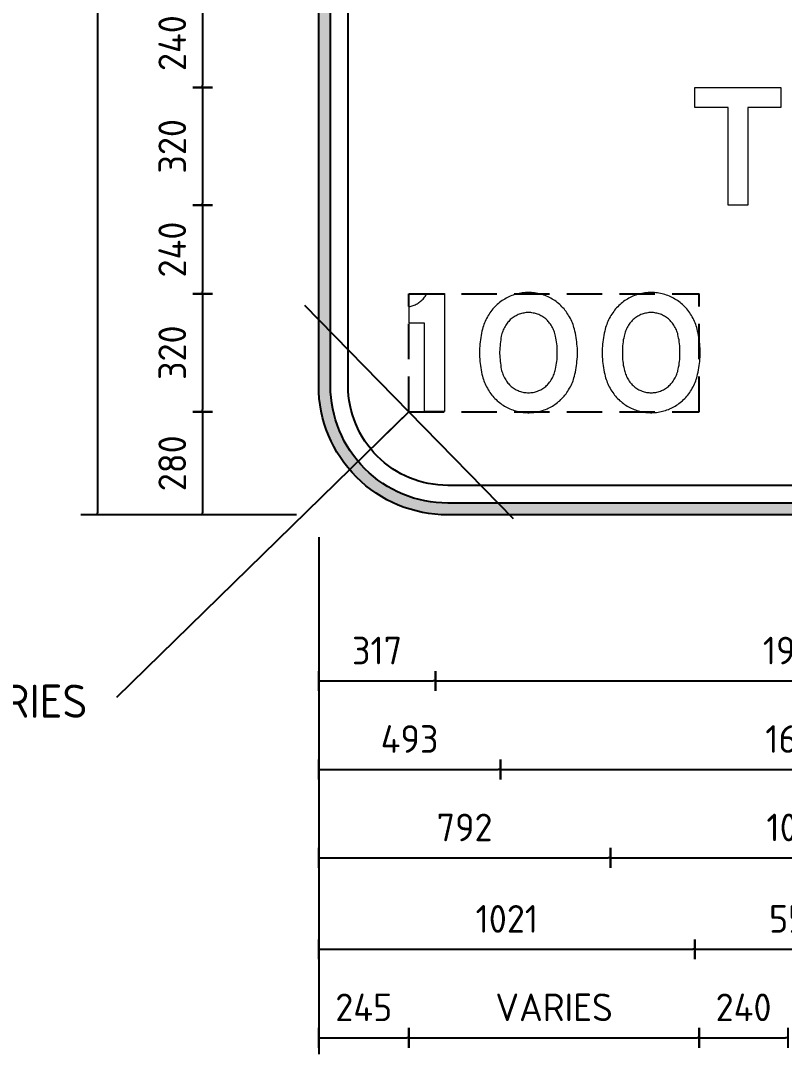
# Model space of a CAD drawing. Extents: x 0 to 420, y 0 to 297.
# Drawn here: x 189.2 to 258.2, y 105.3 to 198.8 of the extents above; entities that cross this region are included whole.
import ezdxf

# ---------------------------------------------------------------- set-up
doc = ezdxf.new("R2010")
doc.units = 0
doc.header["$LTSCALE"] = 0.5
doc.linetypes.add('HIDDEN', pattern=[9.525, 6.35, -3.175])
doc.layers.get('0').update_dxf_attribs({"linetype": 'CONTINUOUS'})
doc.layers.get('DEFPOINTS').update_dxf_attribs({"linetype": 'CONTINUOUS'})
for name, color, linetype in [('L25', 1, 'CONTINUOUS'), ('L35', 3, 'CONTINUOUS'), ('RED', 10, 'CONTINUOUS'), ('T25', 1, 'CONTINUOUS')]:
    doc.layers.add(name, color=color, linetype=linetype)
doc.styles.add('ISO3098B', font='iso3098b.shx')
doc.dimstyles.new('SIGNSDIM', dxfattribs={"dimtxt": 2.5, "dimasz": 0.2, "dimexe": 1.5, "dimexo": 2, "dimgap": 1.5, "dimtad": 1, "dimdec": 4, "dimlfac": 30, "dimrnd": 1, "dimdsep": 46, "dimtxsty": 'ISO3098B', "dimblk": 'SGNDIM', "dimcen": 2.5, "dimse2": 1, "dimadec": 0, "dimazin": 0, "dimtfac": 1, "dimtdec": 4, "dimtix": 1, "dimtmove": 0, "dimatfit": 3, "dimldrblk": 'SGNDIM', "dimfxl": 1, "dimtolj": 1, "dimtzin": 0, "dimarcsym": 0})

# ---------------------------------------------------------------- blocks, each defined once
blk = doc.blocks.new('SGNDIM')
for p, q in [((0, 4.5), (0, -4.5)), ((0, 0), (-1, 0))]:
    blk.add_line(p, q)
blk = doc.blocks.new('*D4')
at = {"layer": 'DEFPOINTS', "color": 0, "transparency": 16777216}
for p in [(216.131, 258.081), (196.131, 154.081), (216.131, 154.081)]:
    blk.add_point(p, dxfattribs=at)
at = {"layer": 'T25', "color": 0, "lineweight": -2, "transparency": 16777216}
for p, q in [((214.131, 258.081), (194.631, 258.081)), ((196.131, 257.881), (196.131, 154.281)), ((214.131, 154.081), (194.631, 154.081))]:
    blk.add_line(p, q, dxfattribs=at)
at = {"layer": 'T25', "color": 0, "lineweight": -2, "transparency": 16777216, "xscale": 0.2, "yscale": 0.2, "zscale": 0.2}
for p, rotation in [((196.131, 258.081), 90), ((196.131, 154.081), 270)]:
    blk.add_blockref('SGNDIM', p, dxfattribs=dict(at, rotation=rotation))
at = {"layer": 'T25', "color": 0, "transparency": 16777216, "insert": (193.381, 206.081), "char_height": 2.5, "attachment_point": 5, "rotation": 90, "style": 'ISO3098B'}
blk.add_mtext('\\A1;3120', dxfattribs=at)
blk = doc.blocks.new('*D5')
at = {"layer": 'DEFPOINTS', "color": 0, "transparency": 16777216}
for p in [(216.131, 154.061), (226.683, 154.061), (226.683, 139.061)]:
    blk.add_point(p, dxfattribs=at)
at = {"layer": 'T25', "color": 0, "lineweight": -2, "transparency": 16777216}
for p, q in [((216.131, 152.061), (216.131, 137.561)), ((216.331, 139.061), (226.483, 139.061))]:
    blk.add_line(p, q, dxfattribs=at)
at = {"layer": 'T25', "color": 0, "lineweight": -2, "transparency": 16777216, "xscale": 0.2, "yscale": 0.2, "zscale": 0.2, "rotation": 180}
blk.add_blockref('SGNDIM', (216.131, 139.061), dxfattribs=at)
at = {"layer": 'T25', "color": 0, "lineweight": -2, "transparency": 16777216, "xscale": 0.2, "yscale": 0.2, "zscale": 0.2}
blk.add_blockref('SGNDIM', (226.683, 139.061), dxfattribs=at)
at = {"layer": 'T25', "color": 0, "transparency": 16777216, "insert": (221.407, 141.811), "char_height": 2.5, "attachment_point": 5, "style": 'ISO3098B'}
blk.add_mtext('\\A1;317', dxfattribs=at)
blk = doc.blocks.new('*D6')
at = {"layer": 'DEFPOINTS', "color": 0, "transparency": 16777216}
for p in [(226.683, 154.061), (292.245, 154.061), (292.245, 139.061)]:
    blk.add_point(p, dxfattribs=at)
at = {"layer": 'T25', "color": 0, "lineweight": -2, "transparency": 16777216}
blk.add_line((226.883, 139.061), (292.045, 139.061), dxfattribs=at)
at = {"layer": 'T25', "color": 0, "lineweight": -2, "transparency": 16777216, "xscale": 0.2, "yscale": 0.2, "zscale": 0.2, "rotation": 180}
blk.add_blockref('SGNDIM', (226.683, 139.061), dxfattribs=at)
at = {"layer": 'T25', "color": 0, "lineweight": -2, "transparency": 16777216, "xscale": 0.2, "yscale": 0.2, "zscale": 0.2}
blk.add_blockref('SGNDIM', (292.245, 139.061), dxfattribs=at)
at = {"layer": 'T25', "color": 0, "transparency": 16777216, "insert": (259.464, 141.811), "char_height": 2.5, "attachment_point": 5, "style": 'ISO3098B'}
blk.add_mtext('\\A1;1967', dxfattribs=at)
blk = doc.blocks.new('*D8')
at = {"layer": 'DEFPOINTS', "color": 0, "transparency": 16777216}
for p in [(216.131, 154.061), (232.565, 154.061), (232.565, 131.061)]:
    blk.add_point(p, dxfattribs=at)
at = {"layer": 'T25', "color": 0, "lineweight": -2, "transparency": 16777216}
for p, q in [((216.131, 152.061), (216.131, 129.561)), ((216.331, 131.061), (232.365, 131.061))]:
    blk.add_line(p, q, dxfattribs=at)
at = {"layer": 'T25', "color": 0, "lineweight": -2, "transparency": 16777216, "xscale": 0.2, "yscale": 0.2, "zscale": 0.2, "rotation": 180}
blk.add_blockref('SGNDIM', (216.131, 131.061), dxfattribs=at)
at = {"layer": 'T25', "color": 0, "lineweight": -2, "transparency": 16777216, "xscale": 0.2, "yscale": 0.2, "zscale": 0.2}
blk.add_blockref('SGNDIM', (232.565, 131.061), dxfattribs=at)
at = {"layer": 'T25', "color": 0, "transparency": 16777216, "insert": (224.348, 133.811), "char_height": 2.5, "attachment_point": 5, "style": 'ISO3098B'}
blk.add_mtext('\\A1;493', dxfattribs=at)
blk = doc.blocks.new('*D9')
at = {"layer": 'DEFPOINTS', "color": 0, "transparency": 16777216}
for p in [(232.565, 154.061), (286.363, 154.061), (286.363, 131.061)]:
    blk.add_point(p, dxfattribs=at)
at = {"layer": 'T25', "color": 0, "lineweight": -2, "transparency": 16777216}
blk.add_line((232.765, 131.061), (286.163, 131.061), dxfattribs=at)
at = {"layer": 'T25', "color": 0, "lineweight": -2, "transparency": 16777216, "xscale": 0.2, "yscale": 0.2, "zscale": 0.2, "rotation": 180}
blk.add_blockref('SGNDIM', (232.565, 131.061), dxfattribs=at)
at = {"layer": 'T25', "color": 0, "lineweight": -2, "transparency": 16777216, "xscale": 0.2, "yscale": 0.2, "zscale": 0.2}
blk.add_blockref('SGNDIM', (286.363, 131.061), dxfattribs=at)
at = {"layer": 'T25', "color": 0, "transparency": 16777216, "insert": (259.464, 133.811), "char_height": 2.5, "attachment_point": 5, "style": 'ISO3098B'}
blk.add_mtext('\\A1;1614', dxfattribs=at)
blk = doc.blocks.new('*D11')
at = {"layer": 'DEFPOINTS', "color": 0, "transparency": 16777216}
for p in [(216.131, 154.061), (242.514, 154.061), (242.514, 123.061)]:
    blk.add_point(p, dxfattribs=at)
at = {"layer": 'T25', "color": 0, "lineweight": -2, "transparency": 16777216}
for p, q in [((216.131, 152.061), (216.131, 121.561)), ((216.331, 123.061), (242.314, 123.061))]:
    blk.add_line(p, q, dxfattribs=at)
at = {"layer": 'T25', "color": 0, "lineweight": -2, "transparency": 16777216, "xscale": 0.2, "yscale": 0.2, "zscale": 0.2, "rotation": 180}
blk.add_blockref('SGNDIM', (216.131, 123.061), dxfattribs=at)
at = {"layer": 'T25', "color": 0, "lineweight": -2, "transparency": 16777216, "xscale": 0.2, "yscale": 0.2, "zscale": 0.2}
blk.add_blockref('SGNDIM', (242.514, 123.061), dxfattribs=at)
at = {"layer": 'T25', "color": 0, "transparency": 16777216, "insert": (229.322, 125.811), "char_height": 2.5, "attachment_point": 5, "style": 'ISO3098B'}
blk.add_mtext('\\A1;792', dxfattribs=at)
blk = doc.blocks.new('*D12')
at = {"layer": 'DEFPOINTS', "color": 0, "transparency": 16777216}
for p in [(242.514, 154.061), (276.413, 154.061), (276.413, 123.061)]:
    blk.add_point(p, dxfattribs=at)
at = {"layer": 'T25', "color": 0, "lineweight": -2, "transparency": 16777216}
blk.add_line((242.714, 123.061), (276.213, 123.061), dxfattribs=at)
at = {"layer": 'T25', "color": 0, "lineweight": -2, "transparency": 16777216, "xscale": 0.2, "yscale": 0.2, "zscale": 0.2, "rotation": 180}
blk.add_blockref('SGNDIM', (242.514, 123.061), dxfattribs=at)
at = {"layer": 'T25', "color": 0, "lineweight": -2, "transparency": 16777216, "xscale": 0.2, "yscale": 0.2, "zscale": 0.2}
blk.add_blockref('SGNDIM', (276.413, 123.061), dxfattribs=at)
at = {"layer": 'T25', "color": 0, "transparency": 16777216, "insert": (259.464, 125.811), "char_height": 2.5, "attachment_point": 5, "style": 'ISO3098B'}
blk.add_mtext('\\A1;1017', dxfattribs=at)
blk = doc.blocks.new('*D22')
at = {"layer": 'DEFPOINTS', "color": 0, "transparency": 16777216}
for p in [(216.131, 129.79), (250.154, 129.79), (250.154, 114.79)]:
    blk.add_point(p, dxfattribs=at)
at = {"layer": 'T25', "color": 0, "lineweight": -2, "transparency": 16777216}
for p, q in [((216.131, 127.79), (216.131, 113.29)), ((216.331, 114.79), (249.954, 114.79))]:
    blk.add_line(p, q, dxfattribs=at)
at = {"layer": 'T25', "color": 0, "lineweight": -2, "transparency": 16777216, "xscale": 0.2, "yscale": 0.2, "zscale": 0.2, "rotation": 180}
blk.add_blockref('SGNDIM', (216.131, 114.79), dxfattribs=at)
at = {"layer": 'T25', "color": 0, "lineweight": -2, "transparency": 16777216, "xscale": 0.2, "yscale": 0.2, "zscale": 0.2}
blk.add_blockref('SGNDIM', (250.154, 114.79), dxfattribs=at)
at = {"layer": 'T25', "color": 0, "transparency": 16777216, "insert": (233.142, 117.54), "char_height": 2.5, "attachment_point": 5, "style": 'ISO3098B'}
blk.add_mtext('\\A1;1021', dxfattribs=at)
blk = doc.blocks.new('*D23')
at = {"layer": 'DEFPOINTS', "color": 0, "transparency": 16777216}
for p in [(250.154, 129.79), (268.774, 129.79), (268.774, 114.79)]:
    blk.add_point(p, dxfattribs=at)
at = {"layer": 'T25', "color": 0, "lineweight": -2, "transparency": 16777216}
blk.add_line((250.354, 114.79), (268.574, 114.79), dxfattribs=at)
at = {"layer": 'T25', "color": 0, "lineweight": -2, "transparency": 16777216, "xscale": 0.2, "yscale": 0.2, "zscale": 0.2, "rotation": 180}
blk.add_blockref('SGNDIM', (250.154, 114.79), dxfattribs=at)
at = {"layer": 'T25', "color": 0, "lineweight": -2, "transparency": 16777216, "xscale": 0.2, "yscale": 0.2, "zscale": 0.2}
blk.add_blockref('SGNDIM', (268.774, 114.79), dxfattribs=at)
at = {"layer": 'T25', "color": 0, "transparency": 16777216, "insert": (259.464, 117.54), "char_height": 2.5, "attachment_point": 5, "style": 'ISO3098B'}
blk.add_mtext('\\A1;559', dxfattribs=at)
blk = doc.blocks.new('*D25')
at = {"layer": 'DEFPOINTS', "color": 0, "transparency": 16777216}
for p in [(216.131, 129.79), (224.287, 129.79), (224.287, 106.79)]:
    blk.add_point(p, dxfattribs=at)
at = {"layer": 'T25', "color": 0, "lineweight": -2, "transparency": 16777216}
for p, q in [((216.131, 127.79), (216.131, 105.29)), ((216.331, 106.79), (224.087, 106.79))]:
    blk.add_line(p, q, dxfattribs=at)
at = {"layer": 'T25', "color": 0, "lineweight": -2, "transparency": 16777216, "xscale": 0.2, "yscale": 0.2, "zscale": 0.2, "rotation": 180}
blk.add_blockref('SGNDIM', (216.131, 106.79), dxfattribs=at)
at = {"layer": 'T25', "color": 0, "lineweight": -2, "transparency": 16777216, "xscale": 0.2, "yscale": 0.2, "zscale": 0.2}
blk.add_blockref('SGNDIM', (224.287, 106.79), dxfattribs=at)
at = {"layer": 'T25', "color": 0, "transparency": 16777216, "insert": (220.209, 109.54), "char_height": 2.5, "attachment_point": 5, "style": 'ISO3098B'}
blk.add_mtext('\\A1;245', dxfattribs=at)
blk = doc.blocks.new('*D26')
at = {"layer": 'DEFPOINTS', "color": 0, "transparency": 16777216}
for p in [(224.287, 129.79), (250.549, 129.79), (250.549, 106.79)]:
    blk.add_point(p, dxfattribs=at)
at = {"layer": 'T25', "color": 0, "lineweight": -2, "transparency": 16777216}
blk.add_line((224.487, 106.79), (250.349, 106.79), dxfattribs=at)
at = {"layer": 'T25', "color": 0, "lineweight": -2, "transparency": 16777216, "xscale": 0.2, "yscale": 0.2, "zscale": 0.2, "rotation": 180}
blk.add_blockref('SGNDIM', (224.287, 106.79), dxfattribs=at)
at = {"layer": 'T25', "color": 0, "lineweight": -2, "transparency": 16777216, "xscale": 0.2, "yscale": 0.2, "zscale": 0.2}
blk.add_blockref('SGNDIM', (250.549, 106.79), dxfattribs=at)
at = {"layer": 'T25', "color": 0, "transparency": 16777216, "insert": (237.418, 109.54), "char_height": 2.5, "attachment_point": 5, "style": 'ISO3098B'}
blk.add_mtext('\\A1;VARIES', dxfattribs=at)
blk = doc.blocks.new('*D27')
at = {"layer": 'DEFPOINTS', "color": 0, "transparency": 16777216}
for p in [(250.549, 129.79), (258.549, 129.79), (258.549, 106.79)]:
    blk.add_point(p, dxfattribs=at)
at = {"layer": 'T25', "color": 0, "lineweight": -2, "transparency": 16777216}
blk.add_line((250.749, 106.79), (258.349, 106.79), dxfattribs=at)
at = {"layer": 'T25', "color": 0, "lineweight": -2, "transparency": 16777216, "xscale": 0.2, "yscale": 0.2, "zscale": 0.2, "rotation": 180}
blk.add_blockref('SGNDIM', (250.549, 106.79), dxfattribs=at)
at = {"layer": 'T25', "color": 0, "lineweight": -2, "transparency": 16777216, "xscale": 0.2, "yscale": 0.2, "zscale": 0.2}
blk.add_blockref('SGNDIM', (258.549, 106.79), dxfattribs=at)
at = {"layer": 'T25', "color": 0, "transparency": 16777216, "insert": (254.549, 109.54), "char_height": 2.5, "attachment_point": 5, "style": 'ISO3098B'}
blk.add_mtext('\\A1;240', dxfattribs=at)
blk = doc.blocks.new('*D30')
at = {"layer": 'DEFPOINTS', "color": 0, "transparency": 16777216}
for p in [(216.131, 192.748), (205.64, 182.081), (216.131, 182.081)]:
    blk.add_point(p, dxfattribs=at)
at = {"layer": 'T25', "color": 0, "lineweight": -2, "transparency": 16777216}
blk.add_line((205.64, 192.548), (205.64, 182.281), dxfattribs=at)
at = {"layer": 'T25', "color": 0, "lineweight": -2, "transparency": 16777216, "xscale": 0.2, "yscale": 0.2, "zscale": 0.2}
for p, rotation in [((205.64, 192.748), 90), ((205.64, 182.081), 270)]:
    blk.add_blockref('SGNDIM', p, dxfattribs=dict(at, rotation=rotation))
at = {"layer": 'T25', "color": 0, "transparency": 16777216, "insert": (202.89, 187.415), "char_height": 2.5, "attachment_point": 5, "rotation": 90, "style": 'ISO3098B'}
blk.add_mtext('\\A1;320', dxfattribs=at)
blk = doc.blocks.new('*D31')
at = {"layer": 'DEFPOINTS', "color": 0, "transparency": 16777216}
for p in [(216.131, 182.081), (205.64, 174.081), (216.131, 174.081)]:
    blk.add_point(p, dxfattribs=at)
at = {"layer": 'T25', "color": 0, "lineweight": -2, "transparency": 16777216}
blk.add_line((205.64, 181.881), (205.64, 174.281), dxfattribs=at)
at = {"layer": 'T25', "color": 0, "lineweight": -2, "transparency": 16777216, "xscale": 0.2, "yscale": 0.2, "zscale": 0.2}
for p, rotation in [((205.64, 182.081), 90), ((205.64, 174.081), 270)]:
    blk.add_blockref('SGNDIM', p, dxfattribs=dict(at, rotation=rotation))
at = {"layer": 'T25', "color": 0, "transparency": 16777216, "insert": (202.89, 178.081), "char_height": 2.5, "attachment_point": 5, "rotation": 90, "style": 'ISO3098B'}
blk.add_mtext('\\A1;240', dxfattribs=at)
blk = doc.blocks.new('*D32')
at = {"layer": 'DEFPOINTS', "color": 0, "transparency": 16777216}
for p in [(216.131, 174.081), (205.64, 163.415), (216.131, 163.415)]:
    blk.add_point(p, dxfattribs=at)
at = {"layer": 'T25', "color": 0, "lineweight": -2, "transparency": 16777216}
blk.add_line((205.64, 173.881), (205.64, 163.615), dxfattribs=at)
at = {"layer": 'T25', "color": 0, "lineweight": -2, "transparency": 16777216, "xscale": 0.2, "yscale": 0.2, "zscale": 0.2}
for p, rotation in [((205.64, 174.081), 90), ((205.64, 163.415), 270)]:
    blk.add_blockref('SGNDIM', p, dxfattribs=dict(at, rotation=rotation))
at = {"layer": 'T25', "color": 0, "transparency": 16777216, "insert": (202.89, 168.748), "char_height": 2.5, "attachment_point": 5, "rotation": 90, "style": 'ISO3098B'}
blk.add_mtext('\\A1;320', dxfattribs=at)
blk = doc.blocks.new('*D33')
at = {"layer": 'DEFPOINTS', "color": 0, "transparency": 16777216}
for p in [(216.131, 163.415), (205.64, 154.081), (216.131, 154.081)]:
    blk.add_point(p, dxfattribs=at)
at = {"layer": 'T25', "color": 0, "lineweight": -2, "transparency": 16777216}
for p, q in [((205.64, 163.215), (205.64, 154.281)), ((214.131, 154.081), (204.14, 154.081))]:
    blk.add_line(p, q, dxfattribs=at)
at = {"layer": 'T25', "color": 0, "lineweight": -2, "transparency": 16777216, "xscale": 0.2, "yscale": 0.2, "zscale": 0.2}
for p, rotation in [((205.64, 163.415), 90), ((205.64, 154.081), 270)]:
    blk.add_blockref('SGNDIM', p, dxfattribs=dict(at, rotation=rotation))
at = {"layer": 'T25', "color": 0, "transparency": 16777216, "insert": (202.89, 158.748), "char_height": 2.5, "attachment_point": 5, "rotation": 90, "style": 'ISO3098B'}
blk.add_mtext('\\A1;280', dxfattribs=at)
blk = doc.blocks.new('*D39')
at = {"layer": 'DEFPOINTS', "color": 0, "transparency": 16777216}
for p in [(216.131, 200.748), (205.64, 192.748), (216.131, 192.748)]:
    blk.add_point(p, dxfattribs=at)
at = {"layer": 'T25', "color": 0, "lineweight": -2, "transparency": 16777216}
blk.add_line((205.64, 200.548), (205.64, 192.948), dxfattribs=at)
at = {"layer": 'T25', "color": 0, "lineweight": -2, "transparency": 16777216, "xscale": 0.2, "yscale": 0.2, "zscale": 0.2}
for p, rotation in [((205.64, 200.748), 90), ((205.64, 192.748), 270)]:
    blk.add_blockref('SGNDIM', p, dxfattribs=dict(at, rotation=rotation))
at = {"layer": 'T25', "color": 0, "transparency": 16777216, "insert": (202.89, 196.748), "char_height": 2.5, "attachment_point": 5, "rotation": 90, "style": 'ISO3098B'}
blk.add_mtext('\\A1;240', dxfattribs=at)

msp = doc.modelspace()

# ---------------------------------------------------------------- hatches: boundary and pattern name
at = {"layer": 'RED'}
h = msp.add_hatch(color=256, dxfattribs=at)
edge = h.paths.add_edge_path()
edge.add_line((216.1305041, 165.7480408), (216.1305041, 246.4147075))
edge.add_arc((227.7971707, 246.4147075), 11.6666667, 90, 180, ccw=False)
edge.add_line((227.7971707, 258.0813741), (291.1305041, 258.0813741))
edge.add_arc((291.1305041, 246.4147075), 11.6666667, 0, 90, ccw=False)
edge.add_line((302.7971707, 246.4147075), (302.7971707, 165.7480408))
edge.add_arc((291.1305041, 165.7480408), 11.6666667, 270, 360, ccw=False)
edge.add_line((291.1305041, 154.0813741), (227.7971707, 154.0813741))
edge.add_arc((227.7971707, 165.7480408), 11.6666667, 180, 270, ccw=False)
edge = h.paths.add_edge_path(flags=16)
edge.add_line((217.1971707, 165.7480408), (217.1971707, 246.4147075))
edge.add_arc((227.7971707, 246.4147075), 10.6, 90, 180, ccw=False)
edge.add_line((227.7971707, 257.0147075), (291.1305041, 257.0147075))
edge.add_arc((291.1305041, 246.4147075), 10.6, 0, 90, ccw=False)
edge.add_line((301.7305041, 246.4147075), (301.7305041, 165.7480408))
edge.add_arc((291.1305041, 165.7480408), 10.6, -90, 0, ccw=False)
edge.add_line((291.1305041, 155.1480408), (227.7971707, 155.1480408))
edge.add_arc((227.7971707, 165.7480408), 10.6, 180, 270, ccw=False)

# ---------------------------------------------------------------- linework, layer by layer
at = {"layer": 'L25', "linetype": 'HIDDEN'}
for p, q in [((224.2869624, 174.0813741), (250.5486291, 174.0813741)), ((224.2869624, 163.4147075), (224.2869624, 174.0813741)), ((250.5486291, 163.4147075), (250.5486291, 174.0813741)), ((224.2869624, 163.4147075), (250.5486291, 163.4147075))]:
    msp.add_line(p, q, dxfattribs=at)
at = {"layer": 'RED'}
for points in [[(216.1305041, 165.7480408), (216.1305041, 246.4147075, -0.4142135624), (227.7971707, 258.0813741), (291.1305041, 258.0813741, -0.4142135624), (302.7971707, 246.4147075), (302.7971707, 165.7480408, -0.4142135624), (291.1305041, 154.0813741), (227.7971707, 154.0813741, -0.4142135624)], [(217.1971707, 165.7480408), (217.1971707, 246.4147075, -0.4142135624), (227.7971707, 257.0147075), (291.1305041, 257.0147075, -0.4142135624), (301.7305041, 246.4147075), (301.7305041, 165.7480408, -0.4142135624), (291.1305041, 155.1480408), (227.7971707, 155.1480408, -0.4142135624)], [(218.7971707, 165.7480408), (218.7971707, 246.4147075, -0.4142135624), (227.7971707, 255.4147075), (291.1305041, 255.4147075, -0.4142135624), (300.1305041, 246.4147075), (300.1305041, 165.7480408, -0.4142135624), (291.1305041, 156.7480408), (227.7971707, 156.7480408, -0.4142135624)]]:
    msp.add_lwpolyline(points, format="xyb", close=True, dxfattribs=at)
at = {"layer": 'RED', "lineweight": 0}
for points in [[(250.1458699, 192.751611), (257.9291273, 192.751611), (257.9291273, 190.9371093), (254.9447495, 190.9371093), (254.9447495, 182.0914133), (253.1421853, 182.0914133), (253.1421853, 190.9371093), (250.1458699, 190.9371093), (250.1458699, 192.751611)], [(227.5004107, 174.0932807), (227.5004107, 163.4211455), (225.685909, 163.4211455), (225.685909, 171.4192781), (224.3011577, 171.4192781), (224.3011577, 172.911467), (224.3966578, 172.9353421), (224.4921579, 172.9592171), (224.5876579, 172.9830921), (224.683158, 173.0189046), (224.7667206, 173.0547172), (224.8622207, 173.0905297), (224.9457833, 173.1263422), (225.0293459, 173.1740923), (225.1129084, 173.2337798), (225.196471, 173.2815299), (225.2800336, 173.3412175), (225.3516587, 173.400905), (225.4232837, 173.4725301), (225.4949088, 173.5322176), (225.5665339, 173.6038427), (225.6262214, 173.6754678), (225.685909, 173.7590304), (225.7455966, 173.8306554), (225.8052841, 173.914218), (225.8530342, 173.9977806), (225.9007842, 174.0932807), (227.5004107, 174.0932807)], [(238.3993587, 164.9133344), (238.4948587, 165.0327095), (238.5784213, 165.1520846), (238.6619839, 165.2714597), (238.733609, 165.4027724), (238.8171716, 165.534085), (238.8887966, 165.6534601), (238.9484842, 165.7967102), (239.0081717, 165.9280229), (239.0678593, 166.0593355), (239.1275469, 166.2025856), (239.1752969, 166.3338982), (239.2111094, 166.4771484), (239.2588595, 166.6203985), (239.3066095, 166.8113987), (239.3424221, 167.0023989), (239.3782346, 167.1933991), (239.4140471, 167.3843993), (239.4498597, 167.5873369), (239.4737347, 167.7783371), (239.4856722, 167.9693373), (239.5095472, 168.172275), (239.5214847, 168.3632752), (239.5214847, 168.5542754), (239.5214847, 168.7572131), (239.5214847, 168.9482132), (239.5214847, 169.1511509), (239.5095472, 169.3421511), (239.4856722, 169.5331513), (239.4737347, 169.736089), (239.4498597, 169.9270892), (239.4140471, 170.1180894), (239.3782346, 170.3090896), (239.3424221, 170.5120272), (239.3066095, 170.7030274), (239.2588595, 170.8940276), (239.2111094, 171.0253402), (239.1752969, 171.1685904), (239.1275469, 171.3118405), (239.0678593, 171.4431531), (239.0081717, 171.5864033), (238.9484842, 171.7177159), (238.8887966, 171.8490285), (238.8171716, 171.9803411), (238.733609, 172.1116538), (238.6619839, 172.2310289), (238.5784213, 172.3623415), (238.4948587, 172.4817166), (238.3993587, 172.5891542), (238.3157961, 172.7085293), (238.220296, 172.8040294), (238.1247959, 172.911467), (238.0292958, 173.0069671), (237.9218582, 173.1024672), (237.8144206, 173.1979673), (237.706983, 173.2934674), (237.5995454, 173.37703), (237.4801703, 173.4605926), (237.3607952, 173.5322176), (237.2414201, 173.6038427), (237.1220449, 173.6754678), (237.0026698, 173.7351553), (236.8713572, 173.8067804), (236.7400446, 173.8545304), (236.6087319, 173.914218), (236.4774193, 173.961968), (236.3461067, 174.0097181), (236.2147941, 174.0455306), (236.0715439, 174.0813432), (235.9402313, 174.1052182), (235.7969812, 174.1410307), (235.653731, 174.1529682), (235.5224184, 174.1768433), (235.3791683, 174.1887808), (235.2359181, 174.1887808), (235.1046055, 174.1887808), (234.9613554, 174.1887808), (234.8181052, 174.1887808), (234.6748551, 174.1768433), (234.5435425, 174.1529682), (234.4002923, 174.1410307), (234.2570422, 174.1052182), (234.1257296, 174.0813432), (233.9824794, 174.0455306), (233.8511668, 174.0097181), (233.7198542, 173.961968), (233.5885416, 173.914218), (233.4572289, 173.8545304), (233.3259163, 173.8067804), (233.2065412, 173.7351553), (233.0752286, 173.6754678), (232.9558535, 173.6038427), (232.8364783, 173.5322176), (232.7171032, 173.4605926), (232.5977281, 173.37703), (232.4902905, 173.2934674), (232.3828529, 173.1979673), (232.2754153, 173.1024672), (232.1679777, 173.0069671), (232.0724776, 172.911467), (231.9769775, 172.8040294), (231.8814774, 172.7085293), (231.7979148, 172.5891542), (231.7024148, 172.4817166), (231.6188522, 172.3623415), (231.5352896, 172.2310289), (231.4636645, 172.1116538), (231.3801019, 171.9803411), (231.3084769, 171.8490285), (231.2487893, 171.7177159), (231.1891018, 171.5864033), (231.1294142, 171.4431531), (231.0697266, 171.3118405), (231.0219766, 171.1685904), (230.9861641, 171.0253402), (230.938414, 170.8940276), (230.890664, 170.7030274), (230.8548514, 170.5120272), (230.8190389, 170.3090896), (230.7832264, 170.1180894), (230.7474138, 169.9270892), (230.7235388, 169.736089), (230.7116013, 169.5331513), (230.6877263, 169.3421511), (230.6757888, 169.1511509), (230.6757888, 168.9482132), (230.6757888, 168.7572131), (230.6757888, 168.5542754), (230.6757888, 168.3632752), (230.6877263, 168.172275), (230.7116013, 167.9693373), (230.7235388, 167.7783371), (230.7474138, 167.5873369), (230.7832264, 167.3843993), (230.8190389, 167.1933991), (230.8548514, 167.0023989), (230.890664, 166.8113987), (230.938414, 166.6203985), (230.9861641, 166.4771484), (231.0219766, 166.3338982), (231.0697266, 166.2025856), (231.1294142, 166.0593355), (231.1891018, 165.9280229), (231.2487893, 165.7967102), (231.3084769, 165.6534601), (231.3801019, 165.534085), (231.4636645, 165.4027724), (231.5352896, 165.2714597), (231.6188522, 165.1520846), (231.7024148, 165.0327095), (231.7979148, 164.9133344), (231.8814774, 164.8058968), (231.9769775, 164.7103967), (232.0724776, 164.6029591), (232.1679777, 164.507459), (232.2634778, 164.4119589), (232.3709154, 164.3283963), (232.478353, 164.2328962), (232.5857906, 164.1493337), (232.7051657, 164.0777086), (232.8126033, 163.994146), (232.9319784, 163.9225209), (233.0513535, 163.8508959), (233.1707287, 163.7912083), (233.3020413, 163.7315208), (233.4214164, 163.6718332), (233.552729, 163.6240832), (233.6840416, 163.5763331), (233.8153543, 163.5285831), (233.9466669, 163.4927705), (234.0779795, 163.456958), (234.2092921, 163.4211455), (234.3406048, 163.3972704), (234.4838549, 163.3733954), (234.6151675, 163.3495204), (234.7584177, 163.3375829), (234.8897303, 163.3375829), (235.0329804, 163.3256454), (235.1642931, 163.3256454), (235.3075432, 163.3375829), (235.4388558, 163.3375829), (235.582106, 163.3495204), (235.7134186, 163.3733954), (235.8566687, 163.3972704), (235.9879814, 163.4211455), (236.119294, 163.456958), (236.2506066, 163.4927705), (236.3819192, 163.5285831), (236.5132319, 163.5763331), (236.6445445, 163.6240832), (236.7758571, 163.6718332), (236.8952322, 163.7315208), (237.0265448, 163.7912083), (237.14592, 163.8508959), (237.2652951, 163.9225209), (237.3846702, 163.994146), (237.4921078, 164.0777086), (237.6114829, 164.1493337), (237.7189205, 164.2328962), (237.8263581, 164.3283963), (237.9337957, 164.4119589), (238.0292958, 164.507459), (238.1247959, 164.6029591), (238.220296, 164.7103967), (238.3157961, 164.8058968)], [(242.887863, 164.9133344), (242.983363, 164.8058968), (243.0669256, 164.7103967), (243.1624257, 164.6029591), (243.2579258, 164.507459), (243.3653634, 164.4119589), (243.472801, 164.3283963), (243.5683011, 164.2328962), (243.6876762, 164.1493337), (243.7951138, 164.0777086), (243.9144889, 163.994146), (244.033864, 163.9225209), (244.1532392, 163.8508959), (244.2726143, 163.7912083), (244.3919894, 163.7315208), (244.523302, 163.6718332), (244.6426771, 163.6240832), (244.7739898, 163.5763331), (244.9053024, 163.5285831), (245.036615, 163.4927705), (245.1679276, 163.456958), (245.3111778, 163.4211455), (245.4424904, 163.3972704), (245.573803, 163.3733954), (245.7170532, 163.3495204), (245.8483658, 163.3375829), (245.9916159, 163.3375829), (246.1229285, 163.3256454), (246.2661787, 163.3256454), (246.3974913, 163.3375829), (246.5407414, 163.3375829), (246.6720541, 163.3495204), (246.8153042, 163.3733954), (246.9466168, 163.3972704), (247.089867, 163.4211455), (247.2211796, 163.456958), (247.3524922, 163.4927705), (247.4838048, 163.5285831), (247.6151175, 163.5763331), (247.7464301, 163.6240832), (247.8658052, 163.6718332), (247.9971178, 163.7315208), (248.116493, 163.7912083), (248.2478056, 163.8508959), (248.3671807, 163.9225209), (248.4746183, 163.994146), (248.5939934, 164.0777086), (248.701431, 164.1493337), (248.8208061, 164.2328962), (248.9282437, 164.3283963), (249.0237438, 164.4119589), (249.1311814, 164.507459), (249.2266815, 164.6029591), (249.3221816, 164.7103967), (249.4176817, 164.8058968), (249.5012443, 164.9133344), (249.5848069, 165.0327095), (249.6803069, 165.1520846), (249.751932, 165.2714597), (249.8354946, 165.4027724), (249.9071197, 165.534085), (249.9787447, 165.6534601), (250.0503698, 165.7967102), (250.1100574, 165.9280229), (250.1697449, 166.0593355), (250.217495, 166.2025856), (250.265245, 166.3338982), (250.3129951, 166.4771484), (250.3488076, 166.6203985), (250.3965576, 166.8113987), (250.4443077, 167.0023989), (250.4801202, 167.1933991), (250.5159327, 167.3843993), (250.5398078, 167.5873369), (250.5636828, 167.7783371), (250.5875578, 167.9693373), (250.5994953, 168.172275), (250.6114328, 168.3632752), (250.6233704, 168.5542754), (250.6233704, 168.7572131), (250.6233704, 168.9482132), (250.6114328, 169.1511509), (250.5994953, 169.3421511), (250.5875578, 169.5331513), (250.5636828, 169.736089), (250.5398078, 169.9270892), (250.5159327, 170.1180894), (250.4801202, 170.3090896), (250.4443077, 170.5120272), (250.3965576, 170.7030274), (250.3488076, 170.8940276), (250.3129951, 171.0253402), (250.265245, 171.1685904), (250.217495, 171.3118405), (250.1697449, 171.4431531), (250.1100574, 171.5864033), (250.0503698, 171.7177159), (249.9787447, 171.8490285), (249.9071197, 171.9803411), (249.8354946, 172.1116538), (249.751932, 172.2310289), (249.6803069, 172.3623415), (249.5848069, 172.4817166), (249.5012443, 172.5891542), (249.4057442, 172.7085293), (249.3221816, 172.8040294), (249.2266815, 172.911467), (249.1192439, 173.0069671), (249.0237438, 173.1024672), (248.9163062, 173.1979673), (248.8088686, 173.2934674), (248.6894935, 173.37703), (248.5820559, 173.4605926), (248.4626808, 173.5322176), (248.3433057, 173.6038427), (248.211993, 173.6754678), (248.0926179, 173.7351553), (247.9613053, 173.8067804), (247.8419302, 173.8545304), (247.7106176, 173.914218), (247.5793049, 173.961968), (247.4360548, 174.0097181), (247.3047422, 174.0455306), (247.1734296, 174.0813432), (247.0301794, 174.1052182), (246.8988668, 174.1410307), (246.7556167, 174.1529682), (246.6123665, 174.1768433), (246.4810539, 174.1887808), (246.3378038, 174.1887808), (246.1945536, 174.1887808), (246.0513035, 174.1887808), (245.9199909, 174.1887808), (245.7767407, 174.1768433), (245.6334906, 174.1529682), (245.4902404, 174.1410307), (245.3589278, 174.1052182), (245.2156777, 174.0813432), (245.0843651, 174.0455306), (244.9530524, 174.0097181), (244.8098023, 173.961968), (244.6784897, 173.914218), (244.547177, 173.8545304), (244.4278019, 173.8067804), (244.2964893, 173.7351553), (244.1771142, 173.6754678), (244.0458016, 173.6038427), (243.9264264, 173.5322176), (243.8189888, 173.4605926), (243.6996137, 173.37703), (243.5921761, 173.2934674), (243.472801, 173.1979673), (243.3773009, 173.1024672), (243.2698633, 173.0069671), (243.1743632, 172.911467), (243.0669256, 172.8040294), (242.983363, 172.7085293), (242.887863, 172.5891542), (242.8043004, 172.4817166), (242.7207378, 172.3623415), (242.6371752, 172.2310289), (242.5536126, 172.1116538), (242.4819876, 171.9803411), (242.4103625, 171.8490285), (242.3387374, 171.7177159), (242.2790499, 171.5864033), (242.2193623, 171.4431531), (242.1716123, 171.3118405), (242.1238622, 171.1685904), (242.0761122, 171.0253402), (242.0402996, 170.8940276), (241.9925496, 170.7030274), (241.9447995, 170.5120272), (241.908987, 170.3090896), (241.8731745, 170.1180894), (241.8492995, 169.9270892), (241.8254244, 169.736089), (241.8015494, 169.5331513), (241.7896119, 169.3421511), (241.7776744, 169.1511509), (241.7657369, 168.9482132), (241.7657369, 168.7572131), (241.7657369, 168.5542754), (241.7776744, 168.3632752), (241.7896119, 168.172275), (241.8015494, 167.9693373), (241.8254244, 167.7783371), (241.8492995, 167.5873369), (241.8731745, 167.3843993), (241.908987, 167.1933991), (241.9447995, 167.0023989), (241.9925496, 166.8113987), (242.0402996, 166.6203985), (242.0761122, 166.4771484), (242.1238622, 166.3338982), (242.1716123, 166.2025856), (242.2193623, 166.0593355), (242.2790499, 165.9280229), (242.3387374, 165.7967102), (242.4103625, 165.6534601), (242.4819876, 165.534085), (242.5536126, 165.4027724), (242.6371752, 165.2714597), (242.7207378, 165.1520846), (242.8043004, 165.0327095)], [(235.1046055, 165.1282096), (235.2001056, 165.1282096), (235.3075432, 165.1401471), (235.4149808, 165.1520846), (235.5224184, 165.1640221), (235.629856, 165.1878972), (235.7253561, 165.2117722), (235.8327937, 165.2475847), (235.9282938, 165.2714597), (236.0237939, 165.3192098), (236.119294, 165.3550223), (236.2147941, 165.4027724), (236.3102942, 165.4624599), (236.4057943, 165.51021), (236.4893568, 165.5698975), (236.5729194, 165.6415226), (236.656482, 165.7012101), (236.7400446, 165.7728352), (236.8116696, 165.8444603), (236.8832947, 165.9280229), (236.9549198, 165.9996479), (237.0146073, 166.0832105), (237.0862324, 166.1787106), (237.1578575, 166.2861482), (237.217545, 166.3816483), (237.2652951, 166.4890859), (237.3249826, 166.5965235), (237.3727327, 166.7039611), (237.4204827, 166.8113987), (237.4562953, 166.9188363), (237.4921078, 167.0382114), (237.5279203, 167.145649), (237.5517953, 167.2650241), (237.5876079, 167.4321493), (237.6114829, 167.611212), (237.6353579, 167.7902746), (237.6592329, 167.9573998), (237.683108, 168.1364625), (237.6950455, 168.3155251), (237.6950455, 168.4945878), (237.706983, 168.661713), (237.706983, 168.8407756), (237.6950455, 169.0198383), (237.6950455, 169.198901), (237.683108, 169.3779637), (237.6592329, 169.5450888), (237.6353579, 169.7241515), (237.6114829, 169.9032142), (237.5876079, 170.0703393), (237.5517953, 170.249402), (237.5279203, 170.3687771), (237.4921078, 170.4762147), (237.4562953, 170.5955898), (237.4204827, 170.7030274), (237.3727327, 170.810465), (237.3249826, 170.9179026), (237.2652951, 171.0253402), (237.217545, 171.1208403), (237.1578575, 171.2282779), (237.0862324, 171.323778), (237.0146073, 171.4192781), (236.9549198, 171.5028407), (236.8832947, 171.5864033), (236.8116696, 171.6580283), (236.7400446, 171.7415909), (236.656482, 171.8012785), (236.5729194, 171.8729035), (236.4893568, 171.9325911), (236.4057943, 171.9922787), (236.3102942, 172.0519662), (236.2147941, 172.0997163), (236.119294, 172.1474663), (236.0237939, 172.1952164), (235.9282938, 172.2310289), (235.8327937, 172.2668414), (235.7253561, 172.302654), (235.629856, 172.326529), (235.5224184, 172.3384665), (235.4149808, 172.3623415), (235.3075432, 172.374279), (235.2001056, 172.374279), (235.1046055, 172.3862165), (234.9971679, 172.374279), (234.8897303, 172.374279), (234.7822927, 172.3623415), (234.6748551, 172.3384665), (234.579355, 172.326529), (234.4719174, 172.302654), (234.3644798, 172.2668414), (234.2689797, 172.2310289), (234.1734796, 172.1952164), (234.0779795, 172.1474663), (233.9824794, 172.0997163), (233.8869793, 172.0519662), (233.7914793, 171.9922787), (233.7079167, 171.9325911), (233.6243541, 171.8729035), (233.5407915, 171.8012785), (233.4572289, 171.7415909), (233.3856039, 171.6580283), (233.3139788, 171.5864033), (233.2423537, 171.5028407), (233.1826662, 171.4192781), (233.1110411, 171.323778), (233.0513535, 171.2282779), (232.9797285, 171.1208403), (232.9319784, 171.0253402), (232.8722909, 170.9179026), (232.8245408, 170.810465), (232.7767908, 170.7030274), (232.7409782, 170.5955898), (232.7051657, 170.4762147), (232.6693532, 170.3687771), (232.6454782, 170.249402), (232.6096656, 170.0703393), (232.5857906, 169.9032142), (232.5619156, 169.7241515), (232.5380406, 169.5450888), (232.526103, 169.3779637), (232.502228, 169.198901), (232.502228, 169.0198383), (232.4902905, 168.8407756), (232.4902905, 168.661713), (232.502228, 168.4945878), (232.502228, 168.3155251), (232.526103, 168.1364625), (232.5380406, 167.9573998), (232.5619156, 167.7902746), (232.5857906, 167.611212), (232.6096656, 167.4321493), (232.6454782, 167.2650241), (232.6693532, 167.145649), (232.7051657, 167.0382114), (232.7409782, 166.9188363), (232.7767908, 166.8113987), (232.8245408, 166.7039611), (232.8722909, 166.5965235), (232.9319784, 166.4890859), (232.9797285, 166.3816483), (233.0513535, 166.2861482), (233.1110411, 166.1787106), (233.1826662, 166.0832105), (233.2423537, 165.9996479), (233.3139788, 165.9280229), (233.3856039, 165.8444603), (233.4572289, 165.7728352), (233.5407915, 165.7012101), (233.6243541, 165.6415226), (233.7079167, 165.5698975), (233.7914793, 165.51021), (233.8869793, 165.4624599), (233.9824794, 165.4027724), (234.0779795, 165.3550223), (234.1734796, 165.3192098), (234.2689797, 165.2714597), (234.3644798, 165.2475847), (234.4719174, 165.2117722), (234.579355, 165.1878972), (234.6748551, 165.1640221), (234.7822927, 165.1520846), (234.8897303, 165.1401471), (234.9971679, 165.1282096)], [(246.1945536, 165.1282096), (246.3019912, 165.1282096), (246.4094288, 165.1401471), (246.5168664, 165.1520846), (246.6123665, 165.1640221), (246.7198041, 165.1878972), (246.8272417, 165.2117722), (246.9227418, 165.2475847), (247.0301794, 165.2714597), (247.1256795, 165.3192098), (247.2211796, 165.3550223), (247.3166797, 165.4027724), (247.4121798, 165.4624599), (247.4957424, 165.51021), (247.5912424, 165.5698975), (247.674805, 165.6415226), (247.7583676, 165.7012101), (247.8299927, 165.7728352), (247.9016177, 165.8444603), (247.9851803, 165.9280229), (248.0448679, 165.9996479), (248.116493, 166.0832105), (248.188118, 166.1787106), (248.2478056, 166.2861482), (248.3074931, 166.3816483), (248.3671807, 166.4890859), (248.4149307, 166.5965235), (248.4746183, 166.7039611), (248.5104308, 166.8113987), (248.5581809, 166.9188363), (248.5939934, 167.0382114), (248.6178684, 167.145649), (248.6417435, 167.2650241), (248.677556, 167.4321493), (248.7133685, 167.611212), (248.7372435, 167.7902746), (248.7611186, 167.9573998), (248.7730561, 168.1364625), (248.7849936, 168.3155251), (248.7969311, 168.4945878), (248.7969311, 168.661713), (248.7969311, 168.8407756), (248.7969311, 169.0198383), (248.7849936, 169.198901), (248.7730561, 169.3779637), (248.7611186, 169.5450888), (248.7372435, 169.7241515), (248.7133685, 169.9032142), (248.677556, 170.0703393), (248.6417435, 170.249402), (248.6178684, 170.3687771), (248.5939934, 170.4762147), (248.5581809, 170.5955898), (248.5104308, 170.7030274), (248.4746183, 170.810465), (248.4149307, 170.9179026), (248.3671807, 171.0253402), (248.3074931, 171.1208403), (248.2478056, 171.2282779), (248.188118, 171.323778), (248.116493, 171.4192781), (248.0448679, 171.5028407), (247.9851803, 171.5864033), (247.9016177, 171.6580283), (247.8299927, 171.7415909), (247.7583676, 171.8012785), (247.674805, 171.8729035), (247.5912424, 171.9325911), (247.4957424, 171.9922787), (247.4121798, 172.0519662), (247.3166797, 172.0997163), (247.2211796, 172.1474663), (247.1256795, 172.1952164), (247.0301794, 172.2310289), (246.9227418, 172.2668414), (246.8272417, 172.302654), (246.7198041, 172.326529), (246.6123665, 172.3384665), (246.5168664, 172.3623415), (246.4094288, 172.374279), (246.3019912, 172.374279), (246.1945536, 172.3862165), (246.087116, 172.374279), (245.9796784, 172.374279), (245.8841783, 172.3623415), (245.7767407, 172.3384665), (245.6693031, 172.326529), (245.5618655, 172.302654), (245.4663654, 172.2668414), (245.3708653, 172.2310289), (245.2634277, 172.1952164), (245.1679276, 172.1474663), (245.0724275, 172.0997163), (244.988865, 172.0519662), (244.8933649, 171.9922787), (244.8098023, 171.9325911), (244.7143022, 171.8729035), (244.6426771, 171.8012785), (244.5591145, 171.7415909), (244.4874895, 171.6580283), (244.4158644, 171.5864033), (244.3442393, 171.5028407), (244.2726143, 171.4192781), (244.2129267, 171.323778), (244.1413016, 171.2282779), (244.0816141, 171.1208403), (244.0219265, 171.0253402), (243.9741765, 170.9179026), (243.9264264, 170.810465), (243.8786764, 170.7030274), (243.8309264, 170.5955898), (243.8070513, 170.4762147), (243.7712388, 170.3687771), (243.7473638, 170.249402), (243.7115512, 170.0703393), (243.6757387, 169.9032142), (243.6518637, 169.7241515), (243.6279887, 169.5450888), (243.6160511, 169.3779637), (243.6041136, 169.198901), (243.5921761, 169.0198383), (243.5921761, 168.8407756), (243.5921761, 168.661713), (243.5921761, 168.4945878), (243.6041136, 168.3155251), (243.6160511, 168.1364625), (243.6279887, 167.9573998), (243.6518637, 167.7902746), (243.6757387, 167.611212), (243.7115512, 167.4321493), (243.7473638, 167.2650241), (243.7712388, 167.145649), (243.8070513, 167.0382114), (243.8309264, 166.9188363), (243.8786764, 166.8113987), (243.9264264, 166.7039611), (243.9741765, 166.5965235), (244.0219265, 166.4890859), (244.0816141, 166.3816483), (244.1413016, 166.2861482), (244.2129267, 166.1787106), (244.2726143, 166.0832105), (244.3442393, 165.9996479), (244.4158644, 165.9280229), (244.4874895, 165.8444603), (244.5591145, 165.7728352), (244.6426771, 165.7012101), (244.7143022, 165.6415226), (244.8098023, 165.5698975), (244.8933649, 165.51021), (244.988865, 165.4624599), (245.0724275, 165.4027724), (245.1679276, 165.3550223), (245.2634277, 165.3192098), (245.3708653, 165.2714597), (245.4663654, 165.2475847), (245.5618655, 165.2117722), (245.6693031, 165.1878972), (245.7767407, 165.1640221), (245.8841783, 165.1520846), (245.9796784, 165.1401471), (246.087116, 165.1282096)]]:
    msp.add_lwpolyline(points, close=True, dxfattribs=at)

# ---------------------------------------------------------------- texts
at = {"layer": 'L35', "style": 'ISO3098B'}
msp.add_text('SPEED LIMIT VARIES', height=3, dxfattribs=at).set_placement((158.677964, 135.7309562))

# ---------------------------------------------------------------- dimensions: what is measured, and where the dimension line sits
at = {"layer": 'T25'}
for base, p1, p2, override, picture, middle in [((196.1305041, 154.0813741), (216.1305041, 258.0813741), (216.1305041, 154.0813741), {"dimse2": 0}, '*D4', (193.3805041, 206.0813741)), ((205.6395102, 192.7480408), (216.1305041, 200.7480408), (216.1305041, 192.7480408), {"dimse1": 1}, '*D39', (202.8895102, 196.7480408)), ((205.6395102, 182.0813741), (216.1305041, 192.7480408), (216.1305041, 182.0813741), {"dimse1": 1}, '*D30', (202.8895102, 187.4147075)), ((205.6395102, 174.0813741), (216.1305041, 182.0813741), (216.1305041, 174.0813741), {"dimse1": 1}, '*D31', (202.8895102, 178.0813741)), ((205.6395102, 163.4147075), (216.1305041, 174.0813741), (216.1305041, 163.4147075), {"dimse1": 1}, '*D32', (202.8895102, 168.7480408)), ((205.6395102, 154.0813741), (216.1305041, 163.4147075), (216.1305041, 154.0813741), {"dimse1": 1, "dimse2": 0}, '*D33', (202.8895102, 158.7480408))]:
    dim = msp.add_linear_dim(base=base, p1=p1, p2=p2, angle=90, dimstyle='SIGNSDIM', override=override, dxfattribs=at)
    dim.commit()
    dim.dimension.update_dxf_attribs({"geometry": picture, "text_midpoint": middle})
for base, p1, p2, picture, middle in [((226.6830041, 139.0614487), (216.1305041, 154.0614487), (226.6830041, 154.0614487), '*D5', (221.4067541, 141.8114487)), ((232.5646707, 131.0614487), (216.1305041, 154.0614487), (232.5646707, 154.0614487), '*D8', (224.3475874, 133.8114487)), ((242.5142541, 123.0614487), (216.1305041, 154.0614487), (242.5142541, 154.0614487), '*D11', (229.3223791, 125.8114487)), ((250.1538374, 114.7901512), (216.1305041, 129.7901512), (250.1538374, 129.7901512), '*D22', (233.1421707, 117.5401512)), ((224.2869624003, 106.7901512364), (216.1305040669, 129.7901512364), (224.2869624003, 129.7901512364), '*D25', (220.2087332336, 109.5401512364))]:
    dim = msp.add_linear_dim(base=base, p1=p1, p2=p2, dimstyle='SIGNSDIM', dxfattribs=at)
    dim.commit()
    dim.dimension.update_dxf_attribs({"geometry": picture, "text_midpoint": middle})
for base, p1, p2, picture, middle in [((292.2446707, 139.0614487), (226.6830041, 154.0614487), (292.2446707, 154.0614487), '*D6', (259.4638374, 141.8114487)), ((286.3630041, 131.0614487), (232.5646707, 154.0614487), (286.3630041, 154.0614487), '*D9', (259.4638374, 133.8114487)), ((276.4134207, 123.0614487), (242.5142541, 154.0614487), (276.4134207, 154.0614487), '*D12', (259.4638374, 125.8114487)), ((268.7738374, 114.7901512), (250.1538374, 129.7901512), (268.7738374, 129.7901512), '*D23', (259.4638374, 117.5401512)), ((258.5486291, 106.7901512), (250.5486291, 129.7901512), (258.5486291, 129.7901512), '*D27', (254.5486291, 109.5401512))]:
    dim = msp.add_linear_dim(base=base, p1=p1, p2=p2, dimstyle='SIGNSDIM', override={"dimse1": 1}, dxfattribs=at)
    dim.commit()
    dim.dimension.update_dxf_attribs({"geometry": picture, "text_midpoint": middle})
dim = msp.add_linear_dim(base=(250.5486291, 106.7901512), p1=(224.2869624, 129.7901512), p2=(250.5486291, 129.7901512), text='VARIES', dimstyle='SIGNSDIM', override={"dimse1": 1}, dxfattribs=at)
dim.commit()
dim.dimension.update_dxf_attribs({"geometry": '*D26', "text_midpoint": (237.4177957, 109.5401512)})

# ---------------------------------------------------------------- leaders
at = {"layer": 'L25'}
msp.add_leader([(224.2869624, 163.4147075), (197.8513741, 137.549434)], dimstyle='SIGNSDIM', override={"dimasz": 3}, dxfattribs=at)

doc.saveas('drawing.dxf')
